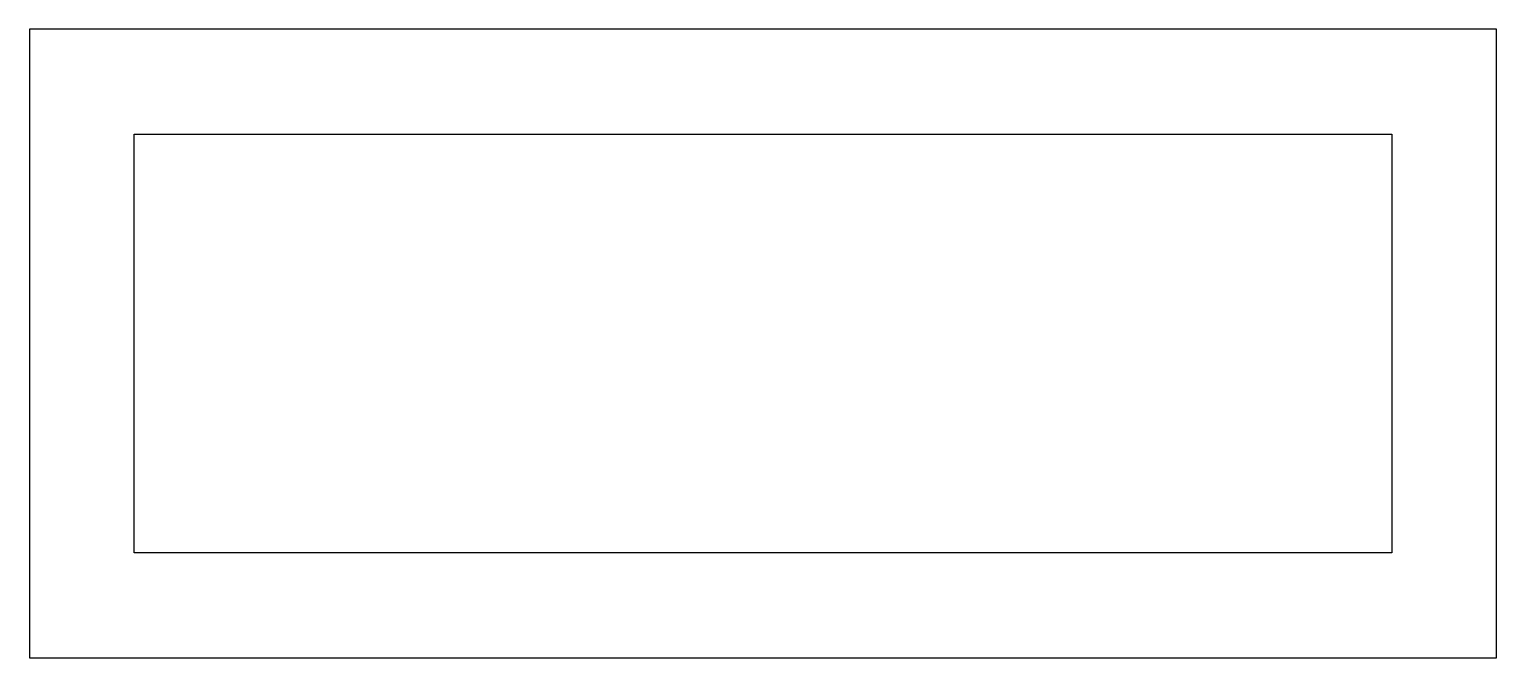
# Model space of a CAD drawing. Header units: inches. Extents: x 0 to 84, y 0 to 36.
import ezdxf

# ---------------------------------------------------------------- set-up
doc = ezdxf.new("R2010")
doc.units = ezdxf.units.IN
doc.header["$MEASUREMENT"] = 0
doc.layers.add('CUT', color=1, linetype='Continuous')

msp = doc.modelspace()

# ---------------------------------------------------------------- linework, layer by layer
at = {"layer": 'CUT'}
for points in [[(0, 0), (84, 0), (84, 36), (0, 36)], [(6, 6), (6, 6.196), (6, 30), (78, 30), (78, 6)]]:
    msp.add_lwpolyline(points, close=True, dxfattribs=at)

doc.saveas('drawing.dxf')
